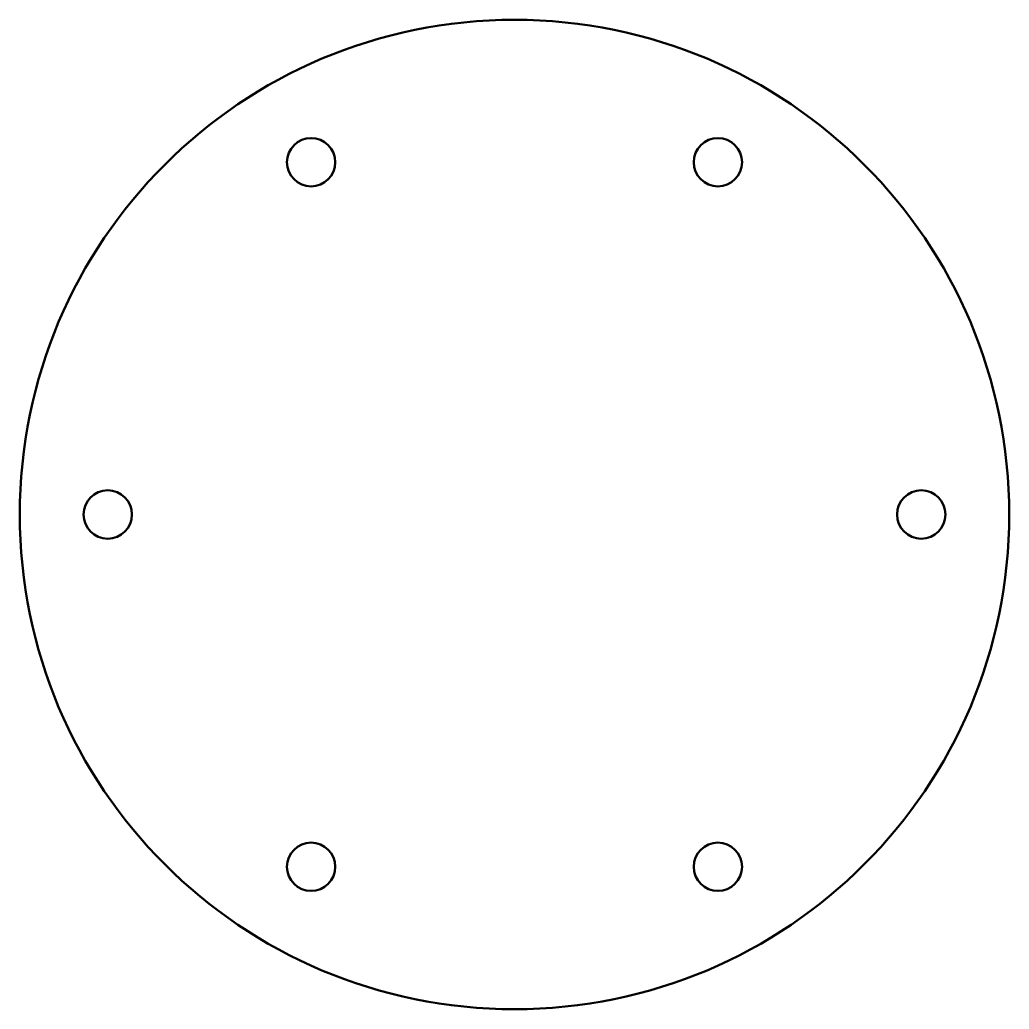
# Model space of a CAD drawing. Header units: millimetres. Extents: x 0 to 225, y 0 to 225.
import ezdxf

# ---------------------------------------------------------------- set-up
doc = ezdxf.new("R2010")
doc.units = ezdxf.units.MM
doc.layers.add('IV_INTERIOR_PROFILES', color=7, linetype='Continuous', lineweight=50)
doc.layers.add('IV_OUTER_PROFILE', color=7, linetype='Continuous', lineweight=50)

msp = doc.modelspace()

# ---------------------------------------------------------------- linework, layer by layer
at = {"layer": 'IV_INTERIOR_PROFILES'}
for centre in [(66.25, 192.61), (158.75, 192.61), (20, 112.5), (205, 112.5), (66.25, 32.39), (158.75, 32.39)]:
    msp.add_circle(centre, 5.5, dxfattribs=at)
at = {"layer": 'IV_OUTER_PROFILE'}
msp.add_circle((112.5, 112.5), 112.5, dxfattribs=at)

doc.saveas('drawing.dxf')
